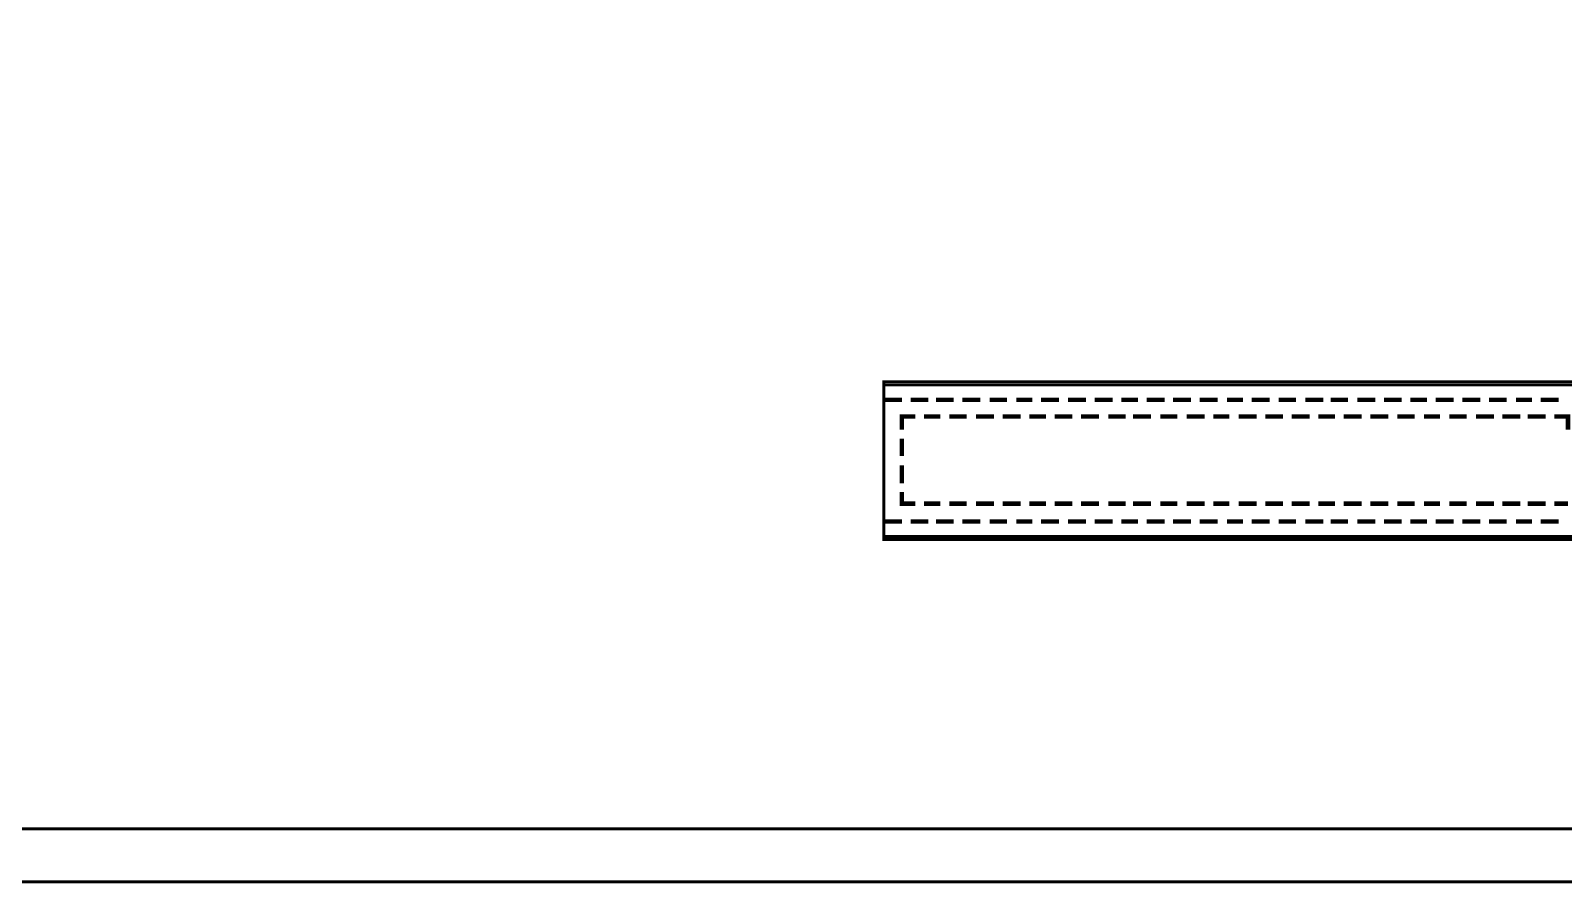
# Model space of a CAD drawing. Header units: millimetres. Extents: x 3240 to 3412, y 1366 to 1426.
# Drawn here: x 3339.072 to 3343.447, y 1384.076 to 1386.51 of the extents above; entities that cross this region are included whole.
import ezdxf

# ---------------------------------------------------------------- set-up
doc = ezdxf.new("R2010")
doc.units = ezdxf.units.MM
doc.layers.add('P', color=7, linetype='Continuous')

msp = doc.modelspace()

# ---------------------------------------------------------------- linework, layer by layer
at = {"layer": 'P'}
for points, const_width in [([(3333.3759, 1419.7588), (3333.3759, 1384.0806), (3388.277, 1384.0806), (3388.277, 1419.7588)], 0.0085), ([(3333.5241, 1419.7588), (3333.5241, 1384.2323), (3388.1288, 1384.2323), (3388.1288, 1419.7588)], 0.0085), ([(3341.5075, 1385.0578), (3343.5095, 1385.0578), (3343.5095, 1385.5076), (3341.5075, 1385.5076), (3341.5075, 1385.0578)], 0.0085), ([(3341.5075, 1385.4988), (3343.5095, 1385.4988)], 0.0085), ([(3341.5586, 1385.4565), (3341.5075, 1385.4565)], 0.0127), ([(3341.6345, 1385.4565), (3341.5833, 1385.4565)], 0.0127), ([(3341.7068, 1385.4565), (3341.6556, 1385.4565)], 0.0127), ([(3341.7826, 1385.4565), (3341.7315, 1385.4565)], 0.0127), ([(3341.8585, 1385.4565), (3341.8091, 1385.4565)], 0.0127), ([(3341.9308, 1385.4565), (3341.8849, 1385.4565)], 0.0127), ([(3342.0067, 1385.4565), (3341.9555, 1385.4565)], 0.0127), ([(3342.0843, 1385.4565), (3342.0331, 1385.4565)], 0.0127), ([(3342.1601, 1385.4565), (3342.109, 1385.4565)], 0.0127), ([(3342.2324, 1385.4565), (3342.1848, 1385.4565)], 0.0127), ([(3342.3083, 1385.4565), (3342.2571, 1385.4565)], 0.0127), ([(3342.3841, 1385.4565), (3342.333, 1385.4565)], 0.0127), ([(3342.46, 1385.4565), (3342.4088, 1385.4565)], 0.0127), ([(3342.5323, 1385.4565), (3342.4864, 1385.4565)], 0.0127), ([(3342.6081, 1385.4565), (3342.557, 1385.4565)], 0.0127), ([(3342.684, 1385.4565), (3342.6346, 1385.4565)], 0.0127), ([(3342.7616, 1385.4565), (3342.7104, 1385.4565)], 0.0127), ([(3342.8322, 1385.4565), (3342.7828, 1385.4565)], 0.0127), ([(3342.9098, 1385.4565), (3342.8586, 1385.4565)], 0.0127), ([(3342.9856, 1385.4565), (3342.9345, 1385.4565)], 0.0127), ([(3343.0579, 1385.4565), (3343.0103, 1385.4565)], 0.0127), ([(3343.1338, 1385.4565), (3343.0826, 1385.4565)], 0.0127), ([(3343.2096, 1385.4565), (3343.1585, 1385.4565)], 0.0127), ([(3343.2855, 1385.4565), (3343.2343, 1385.4565)], 0.0127), ([(3343.3578, 1385.4565), (3343.3119, 1385.4565)], 0.0127), ([(3343.4336, 1385.4565), (3343.3825, 1385.4565)], 0.0127), ([(3341.5974, 1385.4088), (3341.5586, 1385.4088), (3341.5586, 1385.3718)], 0.0127), ([(3341.668, 1385.4088), (3341.6221, 1385.4088)], 0.0127), ([(3341.7438, 1385.4088), (3341.6944, 1385.4088)], 0.0127), ([(3341.8214, 1385.4088), (3341.7703, 1385.4088)], 0.0127), ([(3341.8973, 1385.4088), (3341.8461, 1385.4088)], 0.0127), ([(3341.9696, 1385.4088), (3341.922, 1385.4088)], 0.0127), ([(3342.0455, 1385.4088), (3341.9943, 1385.4088)], 0.0127), ([(3342.1213, 1385.4088), (3342.0702, 1385.4088)], 0.0127), ([(3342.1972, 1385.4088), (3342.1478, 1385.4088)], 0.0127), ([(3342.2695, 1385.4088), (3342.2183, 1385.4088)], 0.0127), ([(3342.3453, 1385.4088), (3342.2959, 1385.4088)], 0.0127), ([(3342.4229, 1385.4088), (3342.3718, 1385.4088)], 0.0127), ([(3342.4935, 1385.4088), (3342.4476, 1385.4088)], 0.0127), ([(3342.5711, 1385.4088), (3342.5199, 1385.4088)], 0.0127), ([(3342.6469, 1385.4088), (3342.5958, 1385.4088)], 0.0127), ([(3342.7228, 1385.4088), (3342.6716, 1385.4088)], 0.0127), ([(3342.7951, 1385.4088), (3342.7475, 1385.4088)], 0.0127), ([(3342.871, 1385.4088), (3342.8198, 1385.4088)], 0.0127), ([(3342.9468, 1385.4088), (3342.8957, 1385.4088)], 0.0127), ([(3343.0227, 1385.4088), (3342.9733, 1385.4088)], 0.0127), ([(3343.095, 1385.4088), (3343.0491, 1385.4088)], 0.0127), ([(3343.1708, 1385.4088), (3343.1214, 1385.4088)], 0.0127), ([(3343.2484, 1385.4088), (3343.1973, 1385.4088)], 0.0127), ([(3343.3243, 1385.4088), (3343.2731, 1385.4088)], 0.0127), ([(3343.3966, 1385.4088), (3343.3454, 1385.4088)], 0.0127), ([(3343.4601, 1385.3718), (3343.4601, 1385.4088), (3343.4213, 1385.4088)], 0.0127), ([(3341.5586, 1385.3453), (3341.5586, 1385.2959)], 0.0127), ([(3341.5586, 1385.2695), (3341.5586, 1385.2183)], 0.0127), ([(3341.5586, 1385.1936), (3341.5586, 1385.1601), (3341.5974, 1385.1601)], 0.0127), ([(3341.6221, 1385.1601), (3341.668, 1385.1601)], 0.0127), ([(3341.6944, 1385.1601), (3341.7438, 1385.1601)], 0.0127), ([(3341.7703, 1385.1601), (3341.8214, 1385.1601)], 0.0127), ([(3341.8461, 1385.1601), (3341.8973, 1385.1601)], 0.0127), ([(3341.922, 1385.1601), (3341.9696, 1385.1601)], 0.0127), ([(3341.9943, 1385.1601), (3342.0455, 1385.1601)], 0.0127), ([(3342.0702, 1385.1601), (3342.1213, 1385.1601)], 0.0127), ([(3342.1478, 1385.1601), (3342.1972, 1385.1601)], 0.0127), ([(3342.2183, 1385.1601), (3342.2695, 1385.1601)], 0.0127), ([(3342.2959, 1385.1601), (3342.3453, 1385.1601)], 0.0127), ([(3342.3718, 1385.1601), (3342.4229, 1385.1601)], 0.0127), ([(3342.4476, 1385.1601), (3342.4935, 1385.1601)], 0.0127), ([(3342.5199, 1385.1601), (3342.5711, 1385.1601)], 0.0127), ([(3342.5958, 1385.1601), (3342.6469, 1385.1601)], 0.0127), ([(3342.6716, 1385.1601), (3342.7228, 1385.1601)], 0.0127), ([(3342.7475, 1385.1601), (3342.7951, 1385.1601)], 0.0127), ([(3342.8198, 1385.1601), (3342.871, 1385.1601)], 0.0127), ([(3342.8957, 1385.1601), (3342.9468, 1385.1601)], 0.0127), ([(3342.9733, 1385.1601), (3343.0227, 1385.1601)], 0.0127), ([(3343.0491, 1385.1601), (3343.095, 1385.1601)], 0.0127), ([(3343.1214, 1385.1601), (3343.1708, 1385.1601)], 0.0127), ([(3343.1973, 1385.1601), (3343.2484, 1385.1601)], 0.0127), ([(3343.2731, 1385.1601), (3343.3243, 1385.1601)], 0.0127), ([(3343.3454, 1385.1601), (3343.3966, 1385.1601)], 0.0127), ([(3343.4213, 1385.1601), (3343.4601, 1385.1601)], 0.0127), ([(3341.5075, 1385.109), (3341.5586, 1385.109)], 0.0127), ([(3341.5833, 1385.109), (3341.6345, 1385.109)], 0.0127), ([(3341.6556, 1385.109), (3341.7068, 1385.109)], 0.0127), ([(3341.7315, 1385.109), (3341.7826, 1385.109)], 0.0127), ([(3341.8091, 1385.109), (3341.8585, 1385.109)], 0.0127), ([(3341.8849, 1385.109), (3341.9308, 1385.109)], 0.0127), ([(3341.9555, 1385.109), (3342.0067, 1385.109)], 0.0127), ([(3342.0331, 1385.109), (3342.0843, 1385.109)], 0.0127), ([(3342.109, 1385.109), (3342.1601, 1385.109)], 0.0127), ([(3342.1848, 1385.109), (3342.2324, 1385.109)], 0.0127), ([(3342.2571, 1385.109), (3342.3083, 1385.109)], 0.0127), ([(3342.333, 1385.109), (3342.3841, 1385.109)], 0.0127), ([(3342.4088, 1385.109), (3342.46, 1385.109)], 0.0127), ([(3342.4864, 1385.109), (3342.5323, 1385.109)], 0.0127), ([(3342.557, 1385.109), (3342.6081, 1385.109)], 0.0127), ([(3342.6346, 1385.109), (3342.684, 1385.109)], 0.0127), ([(3342.7104, 1385.109), (3342.7616, 1385.109)], 0.0127), ([(3342.7828, 1385.109), (3342.8322, 1385.109)], 0.0127), ([(3342.8586, 1385.109), (3342.9098, 1385.109)], 0.0127), ([(3342.9345, 1385.109), (3342.9856, 1385.109)], 0.0127), ([(3343.0103, 1385.109), (3343.0579, 1385.109)], 0.0127), ([(3343.0826, 1385.109), (3343.1338, 1385.109)], 0.0127), ([(3343.1585, 1385.109), (3343.2096, 1385.109)], 0.0127), ([(3343.2343, 1385.109), (3343.2855, 1385.109)], 0.0127), ([(3343.3119, 1385.109), (3343.3578, 1385.109)], 0.0127), ([(3343.3825, 1385.109), (3343.4336, 1385.109)], 0.0127), ([(3341.5075, 1385.0666), (3343.5095, 1385.0666)], 0.0085)]:
    msp.add_lwpolyline(points, dxfattribs=dict(at, const_width=const_width))

doc.saveas('drawing.dxf')
